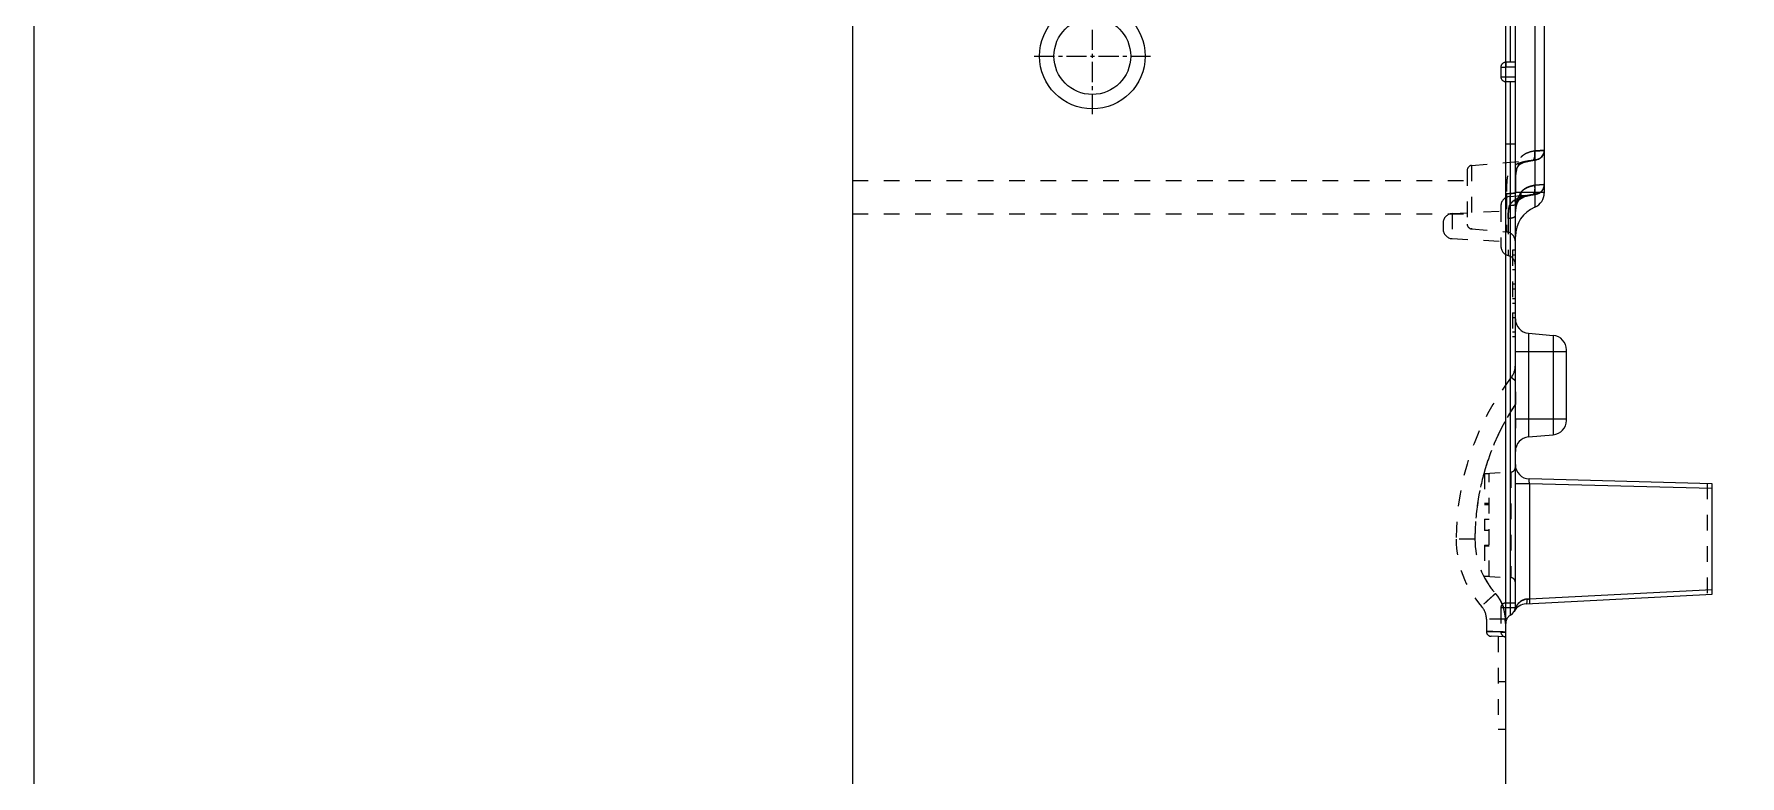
# Model space of a CAD drawing. Header units: millimetres. Extents: x -941 to 1421, y -11614 to -3210.
# Drawn here: x -299.5 to -121.7, y -6714.7 to -6637.3 of the extents above; entities that cross this region are included whole.
import ezdxf

# ---------------------------------------------------------------- set-up
doc = ezdxf.new("R2010")
doc.units = ezdxf.units.MM
doc.header["$LTSCALE"] = 16.335
doc.linetypes.add('CENTER', pattern=[0.6, 0.375, -0.075, 0.075, -0.075])
doc.linetypes.add('HIDDEN', pattern=[0.2, 0.1, -0.1])
doc.layers.get('0').update_dxf_attribs({"linetype": 'CONTINUOUS'})
doc.layers.add('DEFAULT_2', color=8, linetype='HIDDEN')

msp = doc.modelspace()

# ---------------------------------------------------------------- linework, layer by layer
at = {"color": 7, "linetype": 'Continuous'}
for p, q in [((-214.157, -6411.623), (-214.157, -6791.623)), ((-145.061, -6697.046), (-145.061, -6494.708)), ((-146.066, -6735.76), (-146.066, -6495.949)), ((-143.03, -6506.557), (-143.03, -6655.38)), ((-142.046, -6508.039), (-142.046, -6653.898)), ((-145.563, -6640.263), (-145.563, -6593.028)), ((-145.061, -6640.763), (-146.068, -6640.763)), ((-145.068, -6640.263), (-146.005, -6640.263)), ((-146.068, -6641.773), (-145.061, -6641.773)), ((-146.005, -6642.273), (-145.068, -6642.273)), ((-145.563, -6697.916), (-145.563, -6642.273)), ((-145.061, -6648.806), (-146.066, -6648.806)), ((-142.046, -6653.831), (-145.061, -6653.831)), ((-143.685, -6668.524), (-141.11, -6668.749)), ((-143.685, -6668.524), (-143.685, -6679.338)), ((-141.11, -6668.749), (-141.11, -6679.113)), ((-145.061, -6670.413), (-139.734, -6670.413)), ((-139.734, -6677.611), (-139.734, -6670.251)), ((-145.061, -6677.448), (-139.734, -6677.448)), ((-143.685, -6679.338), (-141.11, -6679.113)), ((-143.593, -6684.223), (-145.061, -6684.223)), ((-124.559, -6684.222), (-143.593, -6683.723)), ((-124.559, -6684.722), (-143.593, -6684.223)), ((-143.593, -6684.223), (-143.593, -6696.235)), ((-124.559, -6695.738), (-124.559, -6684.222)), ((-143.944, -6696.753), (-124.559, -6695.738)), ((-143.867, -6696.254), (-143.685, -6696.241)), ((-143.685, -6696.241), (-143.593, -6696.235)), ((-143.593, -6696.235), (-124.559, -6695.238))]:
    msp.add_line(p, q, dxfattribs=at)
at = {"color": 1, "linetype": 'CENTER', "ltscale": 0.342088}
for p, q in [((-189.157, -6645.673), (-189.157, -6633.573)), ((-195.207, -6639.623), (-183.107, -6639.623))]:
    msp.add_line(p, q, dxfattribs=at)
msp.add_lwpolyline([(-299.476, -6349.048), (490.595, -6349.048), (490.595, -6910.924), (-299.476, -6910.924)], close=True)
at = {"color": 7, "linetype": 'Continuous'}
for radius in [5.5, 4]:
    msp.add_circle((-189.157, -6639.623), radius, dxfattribs=at)
for centre, radius, start, end in [((-143.654, -6653.898), 1.608, 292.8152, 359.99984), ((-141.744, -6658.437), 3.317, 112.81489, 180), ((-143.553, -6667.022), 1.508, 180, 265), ((-141.242, -6670.251), 1.508, 0, 85), ((-141.242, -6677.611), 1.508, 275, 360), ((-143.553, -6680.84), 1.508, 95, 180), ((-143.553, -6682.216), 1.508, 180, 268.5), ((-143.865, -6698.259), 1.508, 93, 151.12986), ((-143.655, -6697.675), 1.456, 122.28532, 130.49135), ((-143.787, -6697.396), 1.145, 94.00357, 100.03444), ((-146.066, -6697.046), 1.005, 300, 0)]:
    msp.add_arc(centre, radius, start, end, dxfattribs=at)
for points, knots in [([(-143.593, -6684.223), (-143.598, -6684.16), (-143.605, -6684.042), (-143.61, -6683.902), (-143.609, -6683.813), (-143.605, -6683.765), (-143.602, -6683.741), (-143.597, -6683.723), (-143.593, -6683.723)], [0, 0, 0, 0, 0.38087, 0.703956, 0.827718, 0.9196673, 0.9768078, 1, 1, 1, 1]), ([(-144.989, -6697.046), (-144.975, -6697.022), (-144.911, -6696.914), (-144.836, -6696.812), (-144.771, -6696.738)], [0, 0, 0, 0, 0.2204521, 1, 1, 1, 1]), ([(-144.432, -6696.444), (-144.4, -6696.424), (-144.261, -6696.344), (-144.106, -6696.29), (-143.986, -6696.269)], [0, 0, 0, 0, 0.2396321, 1, 1, 1, 1]), ([(-143.896, -6696.685), (-143.899, -6696.695), (-143.908, -6696.72), (-143.926, -6696.753), (-143.944, -6696.753)], [0, 0, 0, 0, 0.3622297, 1, 1, 1, 1]), ([(-143.867, -6696.254), (-143.862, -6696.337), (-143.863, -6696.481), (-143.878, -6696.626), (-143.896, -6696.685)], [0, 0, 0, 0, 0.5732137, 1, 1, 1, 1]), ([(-143.593, -6696.235), (-143.589, -6696.299), (-143.585, -6696.391), (-143.58, -6696.509), (-143.578, -6696.584), (-143.577, -6696.644), (-143.575, -6696.693), (-143.579, -6696.714), (-143.576, -6696.734), (-143.58, -6696.734)], [0, 0, 0, 0, 0.3818757, 0.5551954, 0.7065626, 0.8307713, 0.9229515, 0.9799529, 1, 1, 1, 1])]:
    msp.add_open_spline(points, degree=3, knots=knots, dxfattribs=at)
for points in [[(-144.771, -6696.738), (-144.719, -6696.677), (-144.661, -6696.62), (-144.6, -6696.568)], [(-144.989, -6697.046), (-144.98, -6697.116), (-144.989, -6697.191), (-145.015, -6697.257)]]:
    msp.add_open_spline(points, degree=3, dxfattribs=at)
at = {"layer": 'DEFAULT_2', "color": 8, "linetype": 'HIDDEN'}
for p, q in [((-146.568, -6640.766), (-146.068, -6640.763)), ((-146.568, -6640.766), (-146.568, -6641.771)), ((-146.005, -6640.263), (-146.066, -6640.263)), ((-146.568, -6641.771), (-146.086, -6641.771)), ((-146.005, -6642.273), (-146.066, -6642.273)), ((-149.627, -6651.027), (-142.963, -6650.444)), ((-144.116, -6650.678), (-143.278, -6650.51)), ((-143.332, -6650.508), (-143.278, -6650.51)), ((-143.278, -6650.51), (-143.278, -6650.51)), ((-142.963, -6650.444), (-142.963, -6650.444)), ((-142.056, -6649.584), (-142.046, -6649.443)), ((-150.086, -6651.528), (-150.086, -6657.138)), ((-149.627, -6651.027), (-149.627, -6657.64)), ((-145.061, -6653.54), (-145.031, -6652.218)), ((-145.061, -6653.68), (-145.038, -6652.339)), ((-145.031, -6652.218), (-144.877, -6651.282)), ((-144.877, -6651.282), (-144.641, -6650.926)), ((-144.633, -6650.914), (-144.134, -6650.686)), ((-214.157, -6652.583), (-150.086, -6652.583)), ((-145.978, -6653.94), (-145.978, -6657.959)), ((-145.651, -6654.253), (-142.963, -6654.018)), ((-144.2, -6654.303), (-143.271, -6654.088)), ((-143.332, -6654.085), (-143.271, -6654.088)), ((-143.271, -6654.088), (-143.271, -6654.088)), ((-142.963, -6654.018), (-142.963, -6654.018)), ((-142.114, -6653.382), (-142.059, -6653.183)), ((-142.112, -6653.375), (-142.059, -6653.18)), ((-142.059, -6653.183), (-142.046, -6653.02)), ((-142.046, -6653.017), (-142.046, -6653.026)), ((-151.646, -6656.042), (-146.568, -6655.776)), ((-146.568, -6655.254), (-146.568, -6659.442)), ((-145.651, -6654.253), (-145.651, -6655.156)), ((-145.061, -6656.283), (-145.047, -6655.879)), ((-145.047, -6655.879), (-144.967, -6655.303)), ((-144.967, -6655.303), (-144.828, -6654.873)), ((-144.829, -6654.874), (-144.675, -6654.624)), ((-144.829, -6654.874), (-144.828, -6654.873)), ((-144.669, -6654.614), (-144.599, -6654.537)), ((-144.65, -6654.592), (-144.601, -6654.539)), ((-144.603, -6654.54), (-144.2, -6654.303)), ((-144.602, -6654.54), (-144.173, -6654.293)), ((-144.602, -6654.54), (-144.599, -6654.537)), ((-214.157, -6656.083), (-150.086, -6656.083)), ((-152.598, -6657.046), (-152.598, -6657.636)), ((-151.646, -6656.042), (-151.646, -6658.654)), ((-149.627, -6657.64), (-145.978, -6657.959)), ((-145.814, -6656.541), (-145.814, -6660.415)), ((-151.646, -6658.654), (-146.568, -6658.921)), ((-145.362, -6659.861), (-145.362, -6668.906)), ((-145.061, -6659.861), (-145.362, -6659.861)), ((-145.061, -6660.363), (-145.362, -6660.363)), ((-145.362, -6661.871), (-145.061, -6661.871)), ((-145.362, -6663.378), (-145.061, -6663.378)), ((-145.362, -6663.881), (-145.061, -6663.881)), ((-145.362, -6664.886), (-145.061, -6664.886)), ((-145.362, -6665.388), (-145.061, -6665.388)), ((-145.362, -6666.393), (-145.061, -6666.393)), ((-145.362, -6666.896), (-145.061, -6666.896)), ((-145.061, -6668.403), (-145.362, -6668.403)), ((-145.061, -6668.906), (-145.362, -6668.906)), ((-148.277, -6683.144), (-145.537, -6683.001)), ((-148.277, -6683.144), (-148.277, -6686.376)), ((-148.277, -6683.178), (-147.774, -6683.152)), ((-147.774, -6693.855), (-147.774, -6683.152)), ((-145.537, -6683.001), (-145.537, -6694.006)), ((-125.059, -6684.209), (-125.059, -6695.764)), ((-147.774, -6686.292), (-148.277, -6686.292)), ((-148.277, -6686.376), (-147.774, -6686.376)), ((-148.277, -6687.9), (-147.774, -6687.9)), ((-148.277, -6687.9), (-148.277, -6689.106)), ((-147.774, -6689.106), (-148.277, -6689.106)), ((-149.274, -6690.011), (-151.231, -6690.011)), ((-148.277, -6690.631), (-147.774, -6690.631)), ((-148.277, -6690.631), (-148.277, -6693.862)), ((-147.774, -6690.714), (-148.277, -6690.714)), ((-148.277, -6693.828), (-147.774, -6693.855)), ((-148.277, -6693.862), (-145.537, -6694.006)), ((-145.061, -6696.664), (-146.068, -6696.664)), ((-143.593, -6696.235), (-143.867, -6696.254)), ((-146.118, -6698.337), (-148.076, -6698.337)), ((-148.076, -6698.337), (-148.076, -6699.629)), ((-145.068, -6697.164), (-146.568, -6697.164)), ((-146.568, -6697.164), (-146.568, -6699.682)), ((-146.092, -6698.785), (-146.118, -6698.338)), ((-146.092, -6698.339), (-146.092, -6698.785)), ((-145.061, -6697.046), (-144.989, -6697.046)), ((-148.076, -6699.629), (-146.066, -6699.682)), ((-148.051, -6699.63), (-148.076, -6699.629)), ((-147.417, -6699.646), (-148.051, -6699.63)), ((-146.066, -6700.182), (-147.593, -6700.129)), ((-147.155, -6699.653), (-147.417, -6699.646)), ((-146.594, -6699.668), (-147.155, -6699.653)), ((-146.866, -6700.154), (-146.866, -6709.835)), ((-146.325, -6699.675), (-146.594, -6699.668)), ((-146.568, -6699.682), (-146.066, -6699.682)), ((-146.52, -6699.682), (-146.568, -6699.682)), ((-146.066, -6699.682), (-146.52, -6699.682)), ((-146.066, -6699.682), (-146.325, -6699.675)), ((-146.066, -6704.877), (-146.866, -6704.877)), ((-146.066, -6709.835), (-146.866, -6709.835))]:
    msp.add_line(p, q, dxfattribs=at)
for points in [[(-145.038, -6652.339), (-144.899, -6651.347), (-144.657, -6650.933), (-144.162, -6650.691), (-143.278, -6650.51)], [(-143.278, -6650.51), (-143.223, -6650.502), (-143.069, -6650.476)], [(-143.251, -6650.506), (-143.09, -6650.48), (-142.959, -6650.455)], [(-142.945, -6650.452), (-142.854, -6650.431), (-142.779, -6650.412), (-142.664, -6650.371), (-142.526, -6650.301), (-142.396, -6650.206)], [(-142.863, -6650.433), (-142.787, -6650.414), (-142.673, -6650.375), (-142.535, -6650.306), (-142.403, -6650.211)], [(-142.403, -6650.211), (-142.282, -6650.09), (-142.179, -6649.944), (-142.102, -6649.775)], [(-142.396, -6650.206), (-142.277, -6650.085), (-142.176, -6649.939), (-142.101, -6649.771), (-142.056, -6649.584)], [(-143.271, -6654.088), (-143.192, -6654.076), (-143.031, -6654.046), (-142.905, -6654.019), (-142.813, -6653.995), (-142.723, -6653.968), (-142.585, -6653.908), (-142.443, -6653.818)], [(-143.225, -6654.081), (-143.056, -6654.051), (-142.923, -6654.023), (-142.825, -6653.999), (-142.738, -6653.973), (-142.602, -6653.917), (-142.456, -6653.827)], [(-142.456, -6653.827), (-142.321, -6653.708), (-142.204, -6653.559), (-142.114, -6653.382)], [(-142.443, -6653.818), (-142.312, -6653.698), (-142.198, -6653.55), (-142.112, -6653.375)], [(-145.061, -6656.285), (-145.054, -6655.998), (-144.986, -6655.398)], [(-144.986, -6655.398), (-144.86, -6654.945), (-144.829, -6654.874)], [(-144.828, -6654.873), (-144.795, -6654.807), (-144.722, -6654.686), (-144.65, -6654.592)]]:
    msp.add_lwpolyline(points, dxfattribs=at)
for centre, radius, start, end in [((-146.066, -6640.766), 0.502, 90, 180), ((-146.066, -6641.771), 0.502, 180, 270), ((-143.051, -6649.443), 1.005, 274.99708, 359.99764), ((-149.583, -6651.528), 0.502, 95, 180), ((-141.409, -6655.694), 3.595, 148.7966, 161.05971), ((-143.051, -6653.017), 1.005, 274.99567, 359.86559), ((-145.563, -6655.254), 1.005, 95, 180), ((-141.29, -6655.737), 3.722, 160.04795, 161.02625), ((-151.593, -6657.046), 1.005, 93.00017, 180), ((-151.593, -6657.651), 1.005, 180, 266.99983), ((-149.583, -6657.139), 0.502, 180, 265), ((-145.563, -6659.442), 1.005, 180, 255.52249), ((-146.066, -6658.96), 1.005, 0, 85), ((-146.066, -6661.389), 1.005, 0, 75.52249), ((-147.071, -6671.891), 2.01, 322.38654, 0), ((-123.554, -6690.011), 27.678, 142.38654, 180), ((-123.594, -6690.013), 25.68, 146.68576, 179.99588), ((-123.732, -6689.927), 25.517, 146.67762, 149.74249), ((-123.493, -6690.055), 25.789, 151.56221, 164.11653), ((-145.563, -6682.499), 0.502, 273, 0), ((-123.638, -6690.004), 25.636, 164.1381, 171.40357), ((-123.54, -6690.017), 25.734, 171.40362, 179.98695), ((-140.679, -6690.011), 10.553, 180, 221.51346), ((-140.732, -6690.011), 8.542, 179.99999, 221.51347), ((-140.756, -6690.022), 8.515, 208.22351, 209.02581), ((-140.703, -6689.991), 8.577, 209.03648, 221.48803), ((-145.563, -6694.508), 0.502, 0, 87), ((-150.133, -6698.333), 4.013, 31.80198, 41.51966), ((-150.229, -6698.384), 4.122, 23.07693, 31.70528), ((-146.068, -6697.164), 0.5, 90, 180), ((-150.086, -6698.337), 2.01, 0, 41.51346), ((-145.061, -6698.787), 1.005, 120, 180), ((-145.382, -6697.109), 0.395, 322.89211, 338.06688), ((-147.576, -6699.629), 0.5, 180, 268), ((-146.068, -6699.682), 0.5, 180, 268)]:
    msp.add_arc(centre, radius, start, end, dxfattribs=at)
for points, knots in [([(-146.568, -6640.766), (-146.57, -6640.764), (-146.546, -6640.768), (-146.531, -6640.762), (-146.48, -6640.764), (-146.424, -6640.763), (-146.351, -6640.763), (-146.238, -6640.765), (-146.148, -6640.766), (-146.086, -6640.766)], [0, 0, 0, 0, 0.0192077, 0.0755592, 0.1670726, 0.2906564, 0.441679, 0.6151908, 1, 1, 1, 1]), ([(-146.568, -6640.766), (-146.519, -6640.764), (-146.353, -6640.761), (-146.186, -6640.766), (-146.068, -6640.766)], [0, 0, 0, 0, 0.2926999, 1, 1, 1, 1]), ([(-146.066, -6640.263), (-146.067, -6640.312), (-146.07, -6640.479), (-146.066, -6640.645), (-146.066, -6640.763)], [0, 0, 0, 0, 0.2926981, 1, 1, 1, 1]), ([(-146.568, -6641.771), (-146.57, -6641.773), (-146.546, -6641.769), (-146.531, -6641.774), (-146.48, -6641.773), (-146.424, -6641.774), (-146.351, -6641.773), (-146.238, -6641.772), (-146.148, -6641.771), (-146.086, -6641.771)], [0, 0, 0, 0, 0.0192078, 0.0755595, 0.167073, 0.2906569, 0.4416794, 0.615191, 1, 1, 1, 1]), ([(-146.568, -6641.771), (-146.519, -6641.773), (-146.353, -6641.775), (-146.186, -6641.771), (-146.068, -6641.771)], [0, 0, 0, 0, 0.2926999, 1, 1, 1, 1]), ([(-146.066, -6642.273), (-146.066, -6642.268), (-146.07, -6642.185), (-146.069, -6642.103), (-146.068, -6642.026)], [0, 0, 0, 0, 0.0685248, 1, 1, 1, 1]), ([(-146.068, -6642.026), (-146.068, -6642.006), (-146.067, -6641.922), (-146.066, -6641.838), (-146.066, -6641.773)], [0, 0, 0, 0, 0.2353202, 1, 1, 1, 1]), ([(-143.332, -6650.508), (-143.564, -6650.538), (-144.009, -6650.606), (-144.637, -6650.758), (-145.184, -6650.995), (-145.766, -6651.523), (-145.946, -6652.356), (-145.977, -6653.214), (-145.978, -6653.693), (-145.978, -6653.94)], [0, 0, 0, 0, 0.1381069, 0.2659432, 0.3813301, 0.4877136, 0.7174849, 0.8539965, 1, 1, 1, 1]), ([(-145.068, -6650.962), (-144.822, -6650.826), (-144.241, -6650.641), (-143.648, -6650.549), (-143.332, -6650.508)], [0, 0, 0, 0, 0.4694778, 1, 1, 1, 1]), ([(-143.03, -6649.515), (-143.258, -6649.551), (-143.683, -6649.652), (-144.17, -6649.881), (-144.469, -6650.142), (-144.705, -6650.454), (-144.898, -6650.941), (-145.005, -6651.593), (-145.049, -6652.305), (-145.061, -6653.057), (-145.061, -6653.571), (-145.061, -6653.831)], [0, 0, 0, 0, 0.1284599, 0.2419014, 0.2948221, 0.3476165, 0.4586043, 0.5813185, 0.7144447, 0.8552473, 1, 1, 1, 1]), ([(-143.03, -6649.515), (-143.102, -6649.527), (-143.375, -6649.577), (-143.643, -6649.654), (-143.831, -6649.733)], [0, 0, 0, 0, 0.2627134, 1, 1, 1, 1]), ([(-142.963, -6650.444), (-142.963, -6650.447), (-142.978, -6650.446), (-142.993, -6650.453), (-143.028, -6650.459), (-143.07, -6650.467), (-143.124, -6650.477), (-143.212, -6650.491), (-143.283, -6650.502), (-143.332, -6650.508)], [0, 0, 0, 0, 0.0198138, 0.075771, 0.1648642, 0.2840222, 0.4301737, 0.6002549, 1, 1, 1, 1]), ([(-143.278, -6650.51), (-143.226, -6650.503), (-143.149, -6650.437), (-143.088, -6650.317), (-143.03, -6650.131), (-143.004, -6649.857), (-143.016, -6649.631), (-143.03, -6649.515)], [0, 0, 0, 0, 0.1443363, 0.2477806, 0.3744091, 0.6791047, 1, 1, 1, 1]), ([(-143.278, -6650.51), (-143.225, -6650.502), (-143.147, -6650.435), (-143.086, -6650.313), (-143.029, -6650.125), (-143.004, -6649.854), (-143.016, -6649.629), (-143.03, -6649.515)], [0, 0, 0, 0, 0.147013, 0.2521026, 0.3799176, 0.6840097, 1, 1, 1, 1]), ([(-143.03, -6649.515), (-142.896, -6649.508), (-142.706, -6649.496), (-142.467, -6649.48), (-142.324, -6649.469), (-142.21, -6649.459), (-142.132, -6649.453), (-142.088, -6649.448), (-142.065, -6649.447), (-142.055, -6649.443), (-142.046, -6649.445), (-142.046, -6649.443)], [0, 0, 0, 0, 0.4071087, 0.580018, 0.7266071, 0.8440829, 0.9298458, 0.9602653, 0.9821866, 0.9954714, 1, 1, 1, 1]), ([(-142.046, -6649.443), (-142.046, -6649.445), (-142.055, -6649.443), (-142.065, -6649.447), (-142.088, -6649.448), (-142.132, -6649.453), (-142.21, -6649.459), (-142.324, -6649.469), (-142.467, -6649.48), (-142.706, -6649.496), (-142.896, -6649.508), (-143.03, -6649.515)], [0, 0, 0, 0, 0.0045306, 0.017818, 0.0397419, 0.0701637, 0.1559288, 0.2734013, 0.4199872, 0.5928977, 1, 1, 1, 1]), ([(-142.585, -6650.332), (-142.616, -6650.347), (-142.736, -6650.402), (-142.866, -6650.436), (-142.963, -6650.444)], [0, 0, 0, 0, 0.2614824, 1, 1, 1, 1]), ([(-142.046, -6649.443), (-142.046, -6649.472), (-142.052, -6649.59), (-142.08, -6649.708), (-142.112, -6649.792)], [0, 0, 0, 0, 0.2413137, 1, 1, 1, 1]), ([(-145.061, -6653.893), (-145.061, -6653.9), (-145.086, -6653.915), (-145.13, -6653.928), (-145.211, -6653.944), (-145.375, -6653.964), (-145.636, -6653.981), (-145.858, -6653.987), (-145.978, -6653.988)], [0, 0, 0, 0, 0.0236314, 0.0762243, 0.1617363, 0.2817615, 0.6138135, 1, 1, 1, 1]), ([(-145.978, -6653.94), (-145.919, -6653.939), (-145.701, -6653.934), (-145.483, -6653.923), (-145.324, -6653.905)], [0, 0, 0, 0, 0.268752, 1, 1, 1, 1]), ([(-145.324, -6653.905), (-145.272, -6653.899), (-145.191, -6653.886), (-145.11, -6653.867), (-145.083, -6653.853)], [0, 0, 0, 0, 0.6339673, 1, 1, 1, 1]), ([(-143.332, -6654.085), (-143.695, -6654.134), (-144.351, -6654.242), (-144.989, -6654.497), (-145.227, -6654.683)], [0, 0, 0, 0, 0.5484595, 1, 1, 1, 1]), ([(-145.083, -6653.853), (-145.079, -6653.851), (-145.071, -6653.846), (-145.061, -6653.838), (-145.061, -6653.831)], [0, 0, 0, 0, 0.3524939, 1, 1, 1, 1]), ([(-145.049, -6652.501), (-145.052, -6652.609), (-145.061, -6653.053), (-145.061, -6653.496), (-145.061, -6653.831)], [0, 0, 0, 0, 0.2455753, 1, 1, 1, 1]), ([(-144.601, -6654.539), (-144.515, -6654.453), (-144.408, -6654.206), (-144.445, -6653.952), (-144.484, -6653.831)], [0, 0, 0, 0, 0.4900511, 1, 1, 1, 1]), ([(-144.599, -6654.537), (-144.514, -6654.451), (-144.408, -6654.204), (-144.446, -6653.951), (-144.484, -6653.831)], [0, 0, 0, 0, 0.4901514, 1, 1, 1, 1]), ([(-144.484, -6653.831), (-144.406, -6653.73), (-144.222, -6653.542), (-143.873, -6653.335), (-143.47, -6653.189), (-143.181, -6653.121), (-143.03, -6653.094)], [0, 0, 0, 0, 0.2298202, 0.4677688, 0.7239128, 1, 1, 1, 1]), ([(-144.121, -6654.222), (-144.058, -6654.208), (-143.797, -6654.153), (-143.533, -6654.112), (-143.332, -6654.085)], [0, 0, 0, 0, 0.2402253, 1, 1, 1, 1]), ([(-143.671, -6653.265), (-143.711, -6653.28), (-143.865, -6653.34), (-144.013, -6653.416), (-144.115, -6653.485)], [0, 0, 0, 0, 0.2589268, 1, 1, 1, 1]), ([(-143.03, -6653.094), (-143.087, -6653.104), (-143.304, -6653.147), (-143.517, -6653.208), (-143.671, -6653.265)], [0, 0, 0, 0, 0.2595139, 1, 1, 1, 1]), ([(-142.963, -6654.018), (-142.963, -6654.021), (-142.978, -6654.02), (-142.993, -6654.028), (-143.028, -6654.033), (-143.07, -6654.043), (-143.124, -6654.052), (-143.212, -6654.068), (-143.283, -6654.078), (-143.332, -6654.085)], [0, 0, 0, 0, 0.0199483, 0.0760636, 0.1653142, 0.284593, 0.4307932, 0.6008169, 1, 1, 1, 1]), ([(-143.271, -6654.088), (-143.22, -6654.081), (-143.144, -6654.017), (-143.084, -6653.899), (-143.027, -6653.714), (-143.002, -6653.44), (-143.015, -6653.211), (-143.03, -6653.094)], [0, 0, 0, 0, 0.1415491, 0.2431498, 0.3684642, 0.6736488, 1, 1, 1, 1]), ([(-142.046, -6653.017), (-142.046, -6653.019), (-142.055, -6653.018), (-142.065, -6653.021), (-142.088, -6653.023), (-142.132, -6653.028), (-142.209, -6653.035), (-142.324, -6653.045), (-142.467, -6653.057), (-142.706, -6653.074), (-142.896, -6653.086), (-143.03, -6653.094)], [0, 0, 0, 0, 0.0045552, 0.0178193, 0.0397074, 0.0701012, 0.1558905, 0.2734111, 0.4200367, 0.5929673, 1, 1, 1, 1]), ([(-142.598, -6653.912), (-142.628, -6653.927), (-142.744, -6653.979), (-142.87, -6654.01), (-142.963, -6654.018)], [0, 0, 0, 0, 0.2614551, 1, 1, 1, 1]), ([(-142.046, -6653.026), (-142.046, -6653.054), (-142.053, -6653.171), (-142.082, -6653.286), (-142.113, -6653.369)], [0, 0, 0, 0, 0.2417606, 1, 1, 1, 1]), ([(-145.651, -6655.156), (-145.715, -6655.362), (-145.795, -6655.825), (-145.814, -6656.291), (-145.814, -6656.541)], [0, 0, 0, 0, 0.4627898, 1, 1, 1, 1]), ([(-145.814, -6656.541), (-145.814, -6656.454), (-145.809, -6656.125), (-145.784, -6655.795), (-145.744, -6655.557)], [0, 0, 0, 0, 0.2642552, 1, 1, 1, 1]), ([(-145.744, -6655.557), (-145.738, -6655.521), (-145.713, -6655.386), (-145.681, -6655.252), (-145.651, -6655.156)], [0, 0, 0, 0, 0.262808, 1, 1, 1, 1]), ([(-145.651, -6655.156), (-145.488, -6655.185), (-145.236, -6655.186), (-144.952, -6655.051), (-144.858, -6654.935), (-144.829, -6654.874)], [0, 0, 0, 0, 0.5358132, 0.780429, 1, 1, 1, 1]), ([(-145.651, -6655.156), (-145.6, -6655.165), (-145.398, -6655.19), (-145.183, -6655.162), (-145.048, -6655.092)], [0, 0, 0, 0, 0.2550854, 1, 1, 1, 1]), ([(-145.227, -6654.683), (-145.118, -6654.707), (-144.891, -6654.721), (-144.68, -6654.617), (-144.603, -6654.54)], [0, 0, 0, 0, 0.505153, 1, 1, 1, 1]), ([(-145.073, -6654.576), (-145.048, -6654.561), (-144.945, -6654.501), (-144.836, -6654.45), (-144.752, -6654.416)], [0, 0, 0, 0, 0.2422017, 1, 1, 1, 1]), ([(-145.061, -6656.283), (-145.061, -6656.175), (-145.052, -6655.753), (-145.006, -6655.331), (-144.943, -6655.024)], [0, 0, 0, 0, 0.2571517, 1, 1, 1, 1]), ([(-145.048, -6655.092), (-145.023, -6655.079), (-144.934, -6655.026), (-144.862, -6654.943), (-144.829, -6654.873)], [0, 0, 0, 0, 0.2655192, 1, 1, 1, 1]), ([(-144.81, -6654.527), (-144.824, -6654.57), (-144.882, -6654.748), (-144.926, -6654.931), (-144.953, -6655.071)], [0, 0, 0, 0, 0.2431829, 1, 1, 1, 1]), ([(-144.943, -6655.024), (-144.935, -6654.981), (-144.898, -6654.813), (-144.851, -6654.647), (-144.81, -6654.527)], [0, 0, 0, 0, 0.2560122, 1, 1, 1, 1]), ([(-144.752, -6654.416), (-144.704, -6654.396), (-144.498, -6654.318), (-144.285, -6654.26), (-144.121, -6654.222)], [0, 0, 0, 0, 0.2375733, 1, 1, 1, 1]), ([(-145.814, -6656.541), (-145.636, -6656.529), (-145.391, -6656.496), (-145.14, -6656.4), (-145.061, -6656.32), (-145.061, -6656.285)], [0, 0, 0, 0, 0.6502294, 0.872254, 1, 1, 1, 1]), ([(-145.814, -6656.541), (-145.636, -6656.529), (-145.391, -6656.496), (-145.14, -6656.4), (-145.061, -6656.32), (-145.061, -6656.285)], [0, 0, 0, 0, 0.6502319, 0.8722553, 1, 1, 1, 1]), ([(-145.478, -6673.118), (-145.48, -6673.121), (-145.465, -6673.131), (-145.452, -6673.148), (-145.415, -6673.178), (-145.37, -6673.217), (-145.31, -6673.267), (-145.206, -6673.352), (-145.121, -6673.42), (-145.061, -6673.468)], [0, 0, 0, 0, 0.0172947, 0.0664718, 0.1475499, 0.2601471, 0.4035697, 0.5760475, 1, 1, 1, 1]), ([(-145.061, -6673.468), (-145.121, -6673.42), (-145.206, -6673.352), (-145.31, -6673.267), (-145.37, -6673.217), (-145.415, -6673.178), (-145.452, -6673.148), (-145.465, -6673.131), (-145.48, -6673.121), (-145.478, -6673.118)], [0, 0, 0, 0, 0.4239535, 0.5964313, 0.7398537, 0.8524507, 0.9335285, 0.9827054, 1, 1, 1, 1]), ([(-145.054, -6675.91), (-145.054, -6675.802), (-145.055, -6675.372), (-145.061, -6674.942), (-145.061, -6674.62)], [0, 0, 0, 0, 0.2519129, 1, 1, 1, 1]), ([(-145.061, -6674.62), (-145.061, -6674.726), (-145.058, -6675.156), (-145.054, -6675.587), (-145.054, -6675.91)], [0, 0, 0, 0, 0.2471416, 1, 1, 1, 1]), ([(-147.128, -6695.673), (-147.224, -6695.758), (-147.413, -6695.926), (-147.686, -6696.17), (-147.936, -6696.395), (-148.153, -6696.593), (-148.311, -6696.738), (-148.414, -6696.835), (-148.474, -6696.892), (-148.519, -6696.937), (-148.555, -6696.971), (-148.568, -6696.99), (-148.583, -6697.002), (-148.581, -6697.005)], [0, 0, 0, 0, 0.1956127, 0.3839266, 0.5567779, 0.707889, 0.831722, 0.8819972, 0.923813, 0.9567057, 0.9804485, 0.994888, 1, 1, 1, 1]), ([(-147.128, -6695.673), (-147.224, -6695.758), (-147.413, -6695.926), (-147.686, -6696.17), (-147.936, -6696.395), (-148.153, -6696.593), (-148.311, -6696.738), (-148.414, -6696.835), (-148.474, -6696.892), (-148.519, -6696.937), (-148.555, -6696.971), (-148.568, -6696.99), (-148.583, -6697.002), (-148.581, -6697.005)], [0, 0, 0, 0, 0.1956126, 0.3839264, 0.5567778, 0.7078888, 0.8317219, 0.8819972, 0.923813, 0.9567056, 0.9804485, 0.994888, 1, 1, 1, 1]), ([(-147.128, -6695.673), (-146.967, -6695.855), (-146.749, -6696.15), (-146.518, -6696.578), (-146.373, -6696.913), (-146.256, -6697.26), (-146.192, -6697.62), (-146.111, -6697.975), (-146.066, -6698.216), (-146.066, -6698.338)], [0, 0, 0, 0, 0.2497808, 0.374737, 0.4998464, 0.6248437, 0.7496617, 0.8752627, 1, 1, 1, 1]), ([(-146.066, -6697.164), (-146.066, -6697.122), (-146.067, -6696.978), (-146.069, -6696.834), (-146.068, -6696.733)], [0, 0, 0, 0, 0.2971086, 1, 1, 1, 1]), ([(-146.068, -6696.733), (-146.068, -6696.723), (-146.067, -6696.7), (-146.066, -6696.677), (-146.066, -6696.664)], [0, 0, 0, 0, 0.4298946, 1, 1, 1, 1]), ([(-143.867, -6696.254), (-144.006, -6696.264), (-144.27, -6696.334), (-144.673, -6696.595), (-144.886, -6696.865), (-144.989, -6697.046)], [0, 0, 0, 0, 0.2940659, 0.5610763, 1, 1, 1, 1]), ([(-143.896, -6696.685), (-143.899, -6696.694), (-143.91, -6696.722), (-143.926, -6696.753), (-143.944, -6696.753)], [0, 0, 0, 0, 0.3450397, 1, 1, 1, 1]), ([(-144.989, -6697.046), (-145.002, -6697.087), (-145.056, -6697.253), (-145.122, -6697.416), (-145.186, -6697.531)], [0, 0, 0, 0, 0.2447952, 1, 1, 1, 1]), ([(-144.989, -6697.046), (-144.986, -6697.073), (-144.982, -6697.179), (-145.02, -6697.286), (-145.067, -6697.348)], [0, 0, 0, 0, 0.2586966, 1, 1, 1, 1])]:
    msp.add_open_spline(points, degree=3, knots=knots, dxfattribs=at)
for points in [[(-142.294, -6650.105), (-142.375, -6650.198), (-142.476, -6650.275), (-142.585, -6650.332)], [(-142.112, -6649.792), (-142.154, -6649.905), (-142.216, -6650.013), (-142.294, -6650.105)], [(-144.115, -6653.485), (-144.255, -6653.579), (-144.38, -6653.698), (-144.484, -6653.831)], [(-142.289, -6653.672), (-142.373, -6653.772), (-142.482, -6653.854), (-142.598, -6653.912)], [(-142.113, -6653.369), (-142.154, -6653.478), (-142.213, -6653.583), (-142.289, -6653.672)], [(-145.227, -6654.683), (-145.394, -6654.813), (-145.54, -6654.975), (-145.651, -6655.156)], [(-145.651, -6655.156), (-145.54, -6654.975), (-145.393, -6654.813), (-145.227, -6654.683)], [(-145.227, -6654.683), (-145.178, -6654.644), (-145.126, -6654.609), (-145.073, -6654.576)], [(-145.227, -6654.683), (-145.17, -6654.695), (-145.112, -6654.703), (-145.054, -6654.704)], [(-145.054, -6654.704), (-144.988, -6654.706), (-144.92, -6654.7), (-144.856, -6654.682)], [(-144.856, -6654.682), (-144.762, -6654.657), (-144.671, -6654.608), (-144.602, -6654.54)], [(-144.829, -6654.873), (-144.779, -6654.768), (-144.778, -6654.638), (-144.81, -6654.527)], [(-144.828, -6654.873), (-144.779, -6654.768), (-144.778, -6654.638), (-144.81, -6654.527)], [(-145.054, -6677.448), (-145.054, -6677.771), (-145.061, -6678.093), (-145.061, -6678.416)], [(-146.254, -6697.302), (-146.3, -6697.12), (-146.363, -6696.941), (-146.437, -6696.769)], [(-146.152, -6697.817), (-146.182, -6697.645), (-146.211, -6697.471), (-146.254, -6697.302)], [(-146.092, -6698.339), (-146.092, -6698.164), (-146.122, -6697.99), (-146.152, -6697.817)], [(-145.186, -6697.531), (-145.142, -6697.452), (-145.105, -6697.37), (-145.072, -6697.286)], [(-145.072, -6697.286), (-145.056, -6697.246), (-145.042, -6697.205), (-145.028, -6697.165)], [(-145.028, -6697.165), (-145.014, -6697.125), (-145.002, -6697.086), (-144.989, -6697.046)]]:
    msp.add_open_spline(points, degree=3, dxfattribs=at)

doc.saveas('drawing.dxf')
